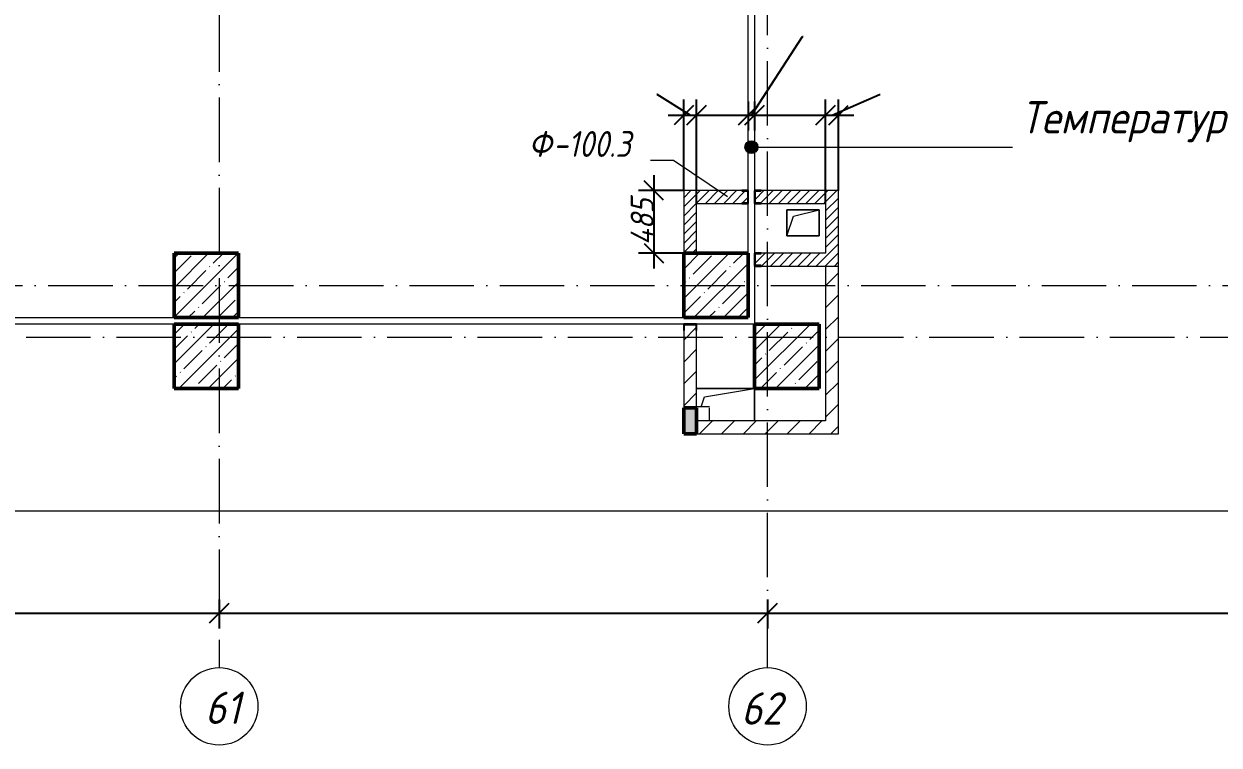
# Model space of a CAD drawing. Header units: millimetres. Extents: x -356862 to 418287, y 0 to 839748.
# Drawn here: x -87415 to -78151, y 584386 to 589974 of the extents above; entities that cross this region are included whole.
import ezdxf

# ---------------------------------------------------------------- set-up
doc = ezdxf.new("R2010")
doc.units = ezdxf.units.MM
doc.linetypes.add('200_ШТРИХ__ш1_п0_6__2_', pattern=[160, 100, -60])
doc.linetypes.add('50_200_ШТРИХ_1Т_ш5_п1_п1_', pattern=[700, 500, -100, 0, -100])
for name, color, linetype, lineweight in [('0-1', 7, 'Continuous', 5), ('A-____-____-DIMS', 7, 'Continuous', 9), ('A-DETL-GENF-OTLN', 7, 'Continuous', 9), ('A-FLOR-____-OTLN', 7, 'Continuous', 9), ('A-GENM-____-IDEN', 7, 'Continuous', 9), ('A-GENM-____-MCUT', 7, 'Continuous', 25), ('A-GENM-____-OTLN', 7, 'Continuous', 9), ('A-GENM-____-OTLN-1', 7, 'Continuous', 25), ('A-WALL-FNSH-MCUT-1', 7, 'Continuous', 9), ('G-____-____-TEXT', 7, 'Continuous', 9), ('S-COLS-____-MCUT', 7, 'Continuous', 50), ('S-COLS-____-OTLN', 7, 'Continuous', 9), ('S-GRID-____-IDEN', 7, 'Continuous', 9), ('S-GRID-____-OTLN-1', 7, '50_200_ШТРИХ_1Т_ш5_п1_п1_', 9)]:
    doc.layers.add(name, color=color, linetype=linetype, lineweight=lineweight)
for name, color, linetype, lineweight, true_color in [('A-DETL-____-MBND-1', 7, '200_ШТРИХ__ш1_п0_6__2_', 9, 0x000000), ('A-WALL-____-PATT-4', 9, 'Continuous', 9, 0x808080), ('A-WALL-____-PATT-5', 7, 'Continuous', 9, 0x000000), ('A-WALL-FNSH-MCUT-2', 7, 'Continuous', 13, 0x000000), ('S-COLS-____-MCUT-1', 7, 'Continuous', 50, 0x000000), ('S-COLS-____-OTLN-1', 7, 'Continuous', 9, 0x000000)]:
    doc.layers.add(name, color=color, linetype=linetype, lineweight=lineweight, true_color=true_color)
doc.layers.get('0-1').off()
doc.styles.add('ISOCPEUR_I', font='isocpeui.ttf', dxfattribs={"width": 0.9, "height": 2.5})
doc.styles.add('ISOCPEUR_I_12', font='isocpeui.ttf', dxfattribs={"width": 0.9, "height": 180})
doc.styles.add('ISOCPEUR_I_14', font='isocpeui.ttf', dxfattribs={"width": 0.9, "height": 180})
doc.styles.add('ISOCPEUR_I_2', font='isocpeui.ttf', dxfattribs={"width": 0.85, "height": 2.3})
doc.dimstyles.new('ISO-1_8_0_9К_СРЕДНИЙ_Кладочные_6', dxfattribs={"dimscale": 304.8, "dimtxt": 179.276612, "dimasz": 0.492126, "dimexe": 0.393701, "dimexo": 0, "dimgap": 0, "dimtad": 1, "dimdec": 3, "dimrnd": 0.001, "dimdsep": 46, "dimtxsty": 'ISOCPEUR_I_14', "dimblk1": 'OBLIQUE', "dimblk2": 'OBLIQUE', "dimsah": 1, "dimcen": 0.09, "dimdle": 0.393701, "dimazin": 0, "dimtfac": 1, "dimtdec": 4, "dimtix": 1, "dimtmove": 0, "dimatfit": 3, "dimfxl": 1, "dimtvp": 1, "dimtolj": 1, "dimtzin": 0, "dimarcsym": 2})
doc.dimstyles.new('ISO-2_5_0_9К_БОЛЬШОЙ_ОСИ', dxfattribs={"dimscale": 304.8, "dimtxt": 248.995294, "dimasz": 0.492126, "dimexe": 0.393701, "dimexo": 0, "dimgap": 0, "dimtad": 1, "dimdec": 0, "dimzin": 0, "dimdsep": 46, "dimtxsty": 'ISOCPEUR_I', "dimblk1": 'OBLIQUE', "dimblk2": 'OBLIQUE', "dimsah": 1, "dimcen": 0.09, "dimdle": 0.393701, "dimazin": 0, "dimtfac": 1, "dimtdec": 4, "dimtix": 1, "dimtmove": 0, "dimatfit": 3, "dimfxl": 1, "dimtvp": 1, "dimtolj": 1, "dimtzin": 0, "dimarcsym": 2})
doc.dimstyles.new('ISO-2_5_0_9К_БОЛЬШОЙ_ОСИ_1', dxfattribs={"dimscale": 304.8, "dimtxt": 248.995294, "dimasz": 0.492126, "dimexe": 0.393701, "dimexo": 0, "dimgap": 0, "dimtad": 1, "dimdec": 0, "dimzin": 0, "dimdsep": 46, "dimtxsty": 'ISOCPEUR_I', "dimblk1": 'OBLIQUE', "dimblk2": 'OBLIQUE', "dimsah": 1, "dimcen": 0.09, "dimdle": 0.393701, "dimazin": 0, "dimtfac": 1, "dimtdec": 4, "dimtix": 1, "dimtmove": 1, "dimatfit": 3, "dimfxl": 1, "dimtvp": 1, "dimtolj": 1, "dimtzin": 0, "dimarcsym": 2})
pattern_1 = [(45, (-175000.74, 544716.51), (-84.85281, 84.85281), [])]
pattern_2 = [(45, (-175000.736, 544716.51), (-35.35534, 35.35534), [])]

# ---------------------------------------------------------------- blocks, each defined once
blk = doc.blocks.new('Перемычка над витражем_2025_02_04_ifc-1-АР1_Кладочный план 1 этажа в осях 1-64_Ю-ЯЯ')
at = {"layer": 'A-DETL-____-MBND-1'}
for p, q in [((92900, 42291.1), (92800, 42291)), ((92900, 42181), (92900, 42291.1))]:
    blk.add_line(p, q, dxfattribs=at)
blk = doc.blocks.new('BSC_Колонна _Прямоугольная - 500х500-V46-АР1_Кладочный план 1 этажа в осях 1-64_Ю-ЯЯ')
at = {"layer": 'S-COLS-____-OTLN'}
h = blk.add_hatch(dxfattribs=at)
h.set_pattern_fill('FP_46', color=256, style=0, pattern_type=2)
h.set_pattern_definition([(45, (-89000, -42681.04), (-114.04925, 114.04925), []), (45, (-88885.95, -42681.04), (-114.04925, 114.04925), [201.613, -40.323, 3.353, -36.97])])
h.paths.add_polyline_path([(-250, -250), (250, -250), (250, 250), (-250, 250)], flags=0)
at = {"layer": 'S-COLS-____-MCUT'}
for p, q in [((250, 250), (-250, 250)), ((-250, 250), (-250, -250)), ((250, -250), (250, 250)), ((-250, -250), (250, -250))]:
    blk.add_line(p, q, dxfattribs=at)
blk = doc.blocks.new('BSC_Колонна _Прямоугольная - 500х500-V149-АР1_Кладочный план 1 этажа в осях 1-64_Ю-ЯЯ')
at = {"layer": 'S-COLS-____-OTLN'}
h = blk.add_hatch(dxfattribs=at)
h.set_pattern_fill('FP_153', color=256, style=0, pattern_type=2)
h.set_pattern_definition([(45, (-93500, -42681.04), (-114.04925, 114.04925), []), (45, (-93385.95, -42681.04), (-114.04925, 114.04925), [201.613, -40.323, 3.353, -36.97])])
h.paths.add_polyline_path([(-250, -250), (250, -250), (250, 250), (-250, 250), (-250, 13.6)], flags=0)
at = {"layer": 'S-COLS-____-MCUT'}
for p, q in [((250, 250), (-250, 250)), ((-250, 250), (-250, -250)), ((250, -250), (250, 250)), ((-250, -250), (250, -250))]:
    blk.add_line(p, q, dxfattribs=at)
blk = doc.blocks.new('BSC_Колонна _Прямоугольная - 500х500-V153-АР1_Кладочный план 1 этажа в осях 1-64_Ю-ЯЯ')
at = {"layer": 'S-COLS-____-OTLN'}
h = blk.add_hatch(dxfattribs=at)
h.set_pattern_fill('FP_157', color=256, style=0, pattern_type=2)
h.set_pattern_definition([(45, (-89000, -43231.04), (-114.04925, 114.04925), []), (45, (-88885.95, -43231.04), (-114.04925, 114.04925), [201.613, -40.323, 3.353, -36.97])])
h.paths.add_polyline_path([(-250, -250), (250, -250), (250, 250), (-250, 250)], flags=0)
at = {"layer": 'S-COLS-____-MCUT'}
for p, q in [((250, 250), (-250, 250)), ((-250, 250), (-250, -250)), ((250, -250), (250, 250)), ((-250, -250), (250, -250))]:
    blk.add_line(p, q, dxfattribs=at)
blk = doc.blocks.new('BSC_Колонна _Прямоугольная - 500х500-V154-АР1_Кладочный план 1 этажа в осях 1-64_Ю-ЯЯ')
at = {"layer": 'S-COLS-____-OTLN'}
h = blk.add_hatch(dxfattribs=at)
h.set_pattern_fill('FP_158', color=256, style=0, pattern_type=2)
h.set_pattern_definition([(45, (-92950, -43231.04), (-114.04925, 114.04925), []), (45, (-92835.95, -43231.04), (-114.04925, 114.04925), [201.613, -40.323, 3.353, -36.97])])
h.paths.add_polyline_path([(-250, -250), (250, -250), (250, 250), (-250, 250)], flags=0)
at = {"layer": 'S-COLS-____-MCUT'}
for p, q in [((250, 250), (-250, 250)), ((-250, 250), (-250, -250)), ((250, -250), (250, 250)), ((-250, -250), (250, -250))]:
    blk.add_line(p, q, dxfattribs=at)
blk = doc.blocks.new('154_Фахверк_СКБ_Швеллер - Тип_100_3600-27825154-АР1_Кладочный план 1 этажа в осях 1-64_Ю-ЯЯ')
at = {"layer": 'A-GENM-____-MCUT'}
for p, q in [((175, 50), (125, 50)), ((125, 50), (125, -50)), ((128, 47), (175, 47)), ((128, -47), (128, 47)), ((175, 47), (175, 50)), ((125, -50), (175, -50)), ((175, -47), (128, -47)), ((175, -50), (175, -47))]:
    blk.add_line(p, q, dxfattribs=at)
blk = doc.blocks.new('154_Фахверк_СКБ_Швеллер - Тип_100_4010-27736299-АР1_Кладочный план 1 этажа в осях 1-64_Ю-ЯЯ')
at = {"layer": 'A-GENM-____-MCUT'}
for p, q in [((175, 50), (125, 50)), ((125, 50), (125, -50)), ((128, 47), (175, 47)), ((128, -47), (128, 47)), ((175, 47), (175, 50)), ((125, -50), (175, -50)), ((175, -47), (128, -47)), ((175, -50), (175, -47))]:
    blk.add_line(p, q, dxfattribs=at)
blk = doc.blocks.new('AR_Отверстие прямоугольное _в плите_ - AR_Отверстие прямоугольное _в плите_-V188-АР1_Кладочный план 1 этажа в осях 1-64_Ю-ЯЯ')
at = {"layer": 'A-GENM-____-OTLN'}
for p, q in [((125, 100), (-125, 100)), ((-125, 100), (-125, -100)), ((-75, 50), (125, 100)), ((125, -100), (125, 100)), ((-125, -100), (-75, 50)), ((-125, -100), (125, -100))]:
    blk.add_line(p, q, dxfattribs=at)
blk = doc.blocks.new('AR_Отверстие прямоугольное _в плите_ - AR_Отверстие прямоугольное _в плите_-30552830-АР1_Кладочный план 1 этажа в осях 1-64_Ю-ЯЯ')
at = {"layer": 'A-GENM-____-OTLN'}
for p, q in [((225, 125), (-225, 125)), ((-162.5, 62.5), (225, 125)), ((225, -125), (225, 125)), ((-188.3, -15), (-162.5, 62.5))]:
    blk.add_line(p, q, dxfattribs=at)
blk = doc.blocks.new('BSC_Колонна _Прямоугольная1 - 200х100 _металл_-35572301-АР1_Кладочный план 1 этажа в осях 1-64_Ю-ЯЯ')
at = {"layer": 'S-COLS-____-OTLN-1'}
blk.add_hatch(color=256, dxfattribs=at).paths.add_polyline_path([(100, -50), (100, 50), (-100, 50), (-100, -50)], flags=0)
at = {"layer": 'S-COLS-____-MCUT-1'}
for p, q in [((100, 50), (-100, 50)), ((-100, 50), (-100, -50)), ((100, -50), (100, 50)), ((-100, -50), (100, -50))]:
    blk.add_line(p, q, dxfattribs=at)
blk = doc.blocks.new('DET_L_Линия разрыва - М100-27489994-АР1_Кладочный план 1 этажа в осях 1-64_Ю-ЯЯ')
at = {"layer": 'A-DETL-GENF-OTLN'}
blk.add_line((32300, 0), (16450, 0), dxfattribs=at)
blk = doc.blocks.new('Ось сетки - Круг_Ø6_00__ISO-2_5_0_9K_-25732049-АР1_Кладочный план 1 этажа в осях 1-64_Ю-ЯЯ')
at = {"layer": 'S-GRID-____-IDEN'}
blk.add_circle((0, 0), 3, dxfattribs=at)
blk = doc.blocks.new('_Oblique')
at = {"color": 0, "linetype": 'ByBlock', "lineweight": -2}
blk.add_line((-0.5, -0.5), (0.5, 0.5), dxfattribs=at)
blk = doc.blocks.new('*D12850')
at = {"layer": 'A-____-____-DIMS', "color": 0, "lineweight": -2, "transparency": 16777216}
for p, q in [((-82532, 588802.6), (-82532, 588077.6)), ((-82300.7, 588682.6), (-82652, 588682.6)), ((-82300.7, 588197.6), (-82652, 588197.6))]:
    blk.add_line(p, q, dxfattribs=at)
at = {"layer": 'Defpoints', "color": 0, "transparency": 16777216}
for p in [(-82300.7, 588682.6), (-82532, 588197.6), (-82300.7, 588197.6)]:
    blk.add_point(p, dxfattribs=at)
at = {"layer": 'A-____-____-DIMS', "color": 0, "lineweight": -2, "transparency": 16777216, "xscale": 150, "yscale": 150, "zscale": 150}
for p, rotation in [((-82532, 588682.6), 90), ((-82532, 588197.6), 270)]:
    blk.add_blockref('_Oblique', p, dxfattribs=dict(at, rotation=rotation))
at = {"layer": 'A-____-____-DIMS', "color": 0, "transparency": 16777216, "insert": (-82622, 588440.1), "char_height": 180, "width": 426.127, "attachment_point": 5, "rotation": 90, "style": 'ISOCPEUR_I_14'}
blk.add_mtext('\\A1;485', dxfattribs=at)
blk = doc.blocks.new('*D13186')
at = {"layer": 'A-____-____-DIMS', "color": 0, "lineweight": -2, "transparency": 16777216}
for p, q in [((-91850.7, 585513.9), (-91850.7, 585287.9)), ((-85900.7, 585513.9), (-85900.7, 585287.9)), ((-91970.7, 585407.9), (-85780.7, 585407.9))]:
    blk.add_line(p, q, dxfattribs=at)
at = {"layer": 'Defpoints', "color": 0, "transparency": 16777216}
for p in [(-91850.7, 585513.9), (-85900.7, 585513.9), (-85900.7, 585407.9)]:
    blk.add_point(p, dxfattribs=at)
at = {"layer": 'A-____-____-DIMS', "color": 0, "lineweight": -2, "transparency": 16777216, "xscale": 150, "yscale": 150, "zscale": 150, "rotation": 180}
blk.add_blockref('_Oblique', (-91850.7, 585407.9), dxfattribs=at)
at = {"layer": 'A-____-____-DIMS', "color": 0, "lineweight": -2, "transparency": 16777216, "xscale": 150, "yscale": 150, "zscale": 150}
blk.add_blockref('_Oblique', (-85900.7, 585407.9), dxfattribs=at)
at = {"layer": 'A-____-____-DIMS', "color": 0, "transparency": 16777216, "insert": (-88875.7, 585409.1), "char_height": 2.5, "width": 758.478, "attachment_point": 5, "style": 'ISOCPEUR_I'}
blk.add_mtext('\\A1;5950', dxfattribs=at)
blk = doc.blocks.new('*D13187')
at = {"layer": 'A-____-____-DIMS', "color": 0, "lineweight": -2, "transparency": 16777216}
for p, q in [((-85900.7, 585513.9), (-85900.7, 585287.9)), ((-81650.7, 585513.9), (-81650.7, 585287.9)), ((-86020.7, 585407.9), (-81530.7, 585407.9))]:
    blk.add_line(p, q, dxfattribs=at)
at = {"layer": 'Defpoints', "color": 0, "transparency": 16777216}
for p in [(-85900.7, 585513.9), (-81650.7, 585513.9), (-81650.7, 585407.9)]:
    blk.add_point(p, dxfattribs=at)
at = {"layer": 'A-____-____-DIMS', "color": 0, "lineweight": -2, "transparency": 16777216, "xscale": 150, "yscale": 150, "zscale": 150, "rotation": 180}
blk.add_blockref('_Oblique', (-85900.7, 585407.9), dxfattribs=at)
at = {"layer": 'A-____-____-DIMS', "color": 0, "lineweight": -2, "transparency": 16777216, "xscale": 150, "yscale": 150, "zscale": 150}
blk.add_blockref('_Oblique', (-81650.7, 585407.9), dxfattribs=at)
at = {"layer": 'A-____-____-DIMS', "color": 0, "transparency": 16777216, "insert": (-83775.7, 585409.1), "char_height": 2.5, "width": 781.462, "attachment_point": 5, "style": 'ISOCPEUR_I'}
blk.add_mtext('\\A1;4250', dxfattribs=at)
blk = doc.blocks.new('*D13188')
at = {"layer": 'A-____-____-DIMS', "color": 0, "lineweight": -2, "transparency": 16777216}
for p, q in [((-81650.7, 585513.9), (-81650.7, 585287.9)), ((-73850.7, 585513.9), (-73850.7, 585287.9)), ((-81770.7, 585407.9), (-73730.7, 585407.9))]:
    blk.add_line(p, q, dxfattribs=at)
at = {"layer": 'Defpoints', "color": 0, "transparency": 16777216}
for p in [(-81650.7, 585513.9), (-73850.7, 585513.9), (-73850.7, 585407.9)]:
    blk.add_point(p, dxfattribs=at)
at = {"layer": 'A-____-____-DIMS', "color": 0, "lineweight": -2, "transparency": 16777216, "xscale": 150, "yscale": 150, "zscale": 150, "rotation": 180}
blk.add_blockref('_Oblique', (-81650.7, 585407.9), dxfattribs=at)
at = {"layer": 'A-____-____-DIMS', "color": 0, "lineweight": -2, "transparency": 16777216, "xscale": 150, "yscale": 150, "zscale": 150}
blk.add_blockref('_Oblique', (-73850.7, 585407.9), dxfattribs=at)
at = {"layer": 'A-____-____-DIMS', "color": 0, "transparency": 16777216, "insert": (-77750.7, 585409.1), "char_height": 2.5, "width": 758.478, "attachment_point": 5, "style": 'ISOCPEUR_I'}
blk.add_mtext('\\A1;7800', dxfattribs=at)
blk = doc.blocks.new('*D13189')
at = {"layer": 'A-____-____-DIMS', "color": 0, "lineweight": -2, "transparency": 16777216}
for p, q in [((-82505.3, 589427.1), (-82509.2, 589427.1)), ((-82250.7, 589267.2), (-82505.3, 589427.1)), ((-82300.7, 588682.6), (-82300.7, 589387.2)), ((-82200.7, 588582.6), (-82200.7, 589387.2)), ((-82420.7, 589267.2), (-82080.7, 589267.2))]:
    blk.add_line(p, q, dxfattribs=at)
at = {"layer": 'Defpoints', "color": 0, "transparency": 16777216}
for p in [(-82200.7, 589267.2), (-82300.7, 588682.6), (-82200.7, 588582.6)]:
    blk.add_point(p, dxfattribs=at)
at = {"layer": 'A-____-____-DIMS', "color": 0, "lineweight": -2, "transparency": 16777216, "xscale": 150, "yscale": 150, "zscale": 150, "rotation": 180}
blk.add_blockref('_Oblique', (-82300.7, 589267.2), dxfattribs=at)
at = {"layer": 'A-____-____-DIMS', "color": 0, "lineweight": -2, "transparency": 16777216, "xscale": 150, "yscale": 150, "zscale": 150}
blk.add_blockref('_Oblique', (-82200.7, 589267.2), dxfattribs=at)
at = {"layer": 'A-____-____-DIMS', "color": 0, "transparency": 16777216, "insert": (-83016.7, 589430.5), "char_height": 2.5, "width": 511.398, "attachment_point": 1, "line_spacing_factor": 1.149209, "style": 'ISOCPEUR_I'}
blk.add_mtext('\\A1;100', dxfattribs=at)
blk = doc.blocks.new('*D13190')
at = {"layer": 'A-____-____-DIMS', "color": 0, "lineweight": -2, "transparency": 16777216}
for p, q in [((-82200.7, 588582.6), (-82200.7, 589387.2)), ((-81800.7, 589373.3), (-81800.7, 589147.2)), ((-82320.7, 589267.2), (-81680.7, 589267.2))]:
    blk.add_line(p, q, dxfattribs=at)
at = {"layer": 'Defpoints', "color": 0, "transparency": 16777216}
for p in [(-81800.7, 589373.3), (-81800.7, 589267.2), (-82200.7, 588582.6)]:
    blk.add_point(p, dxfattribs=at)
at = {"layer": 'A-____-____-DIMS', "color": 0, "lineweight": -2, "transparency": 16777216, "xscale": 150, "yscale": 150, "zscale": 150, "rotation": 180}
blk.add_blockref('_Oblique', (-82200.7, 589267.2), dxfattribs=at)
at = {"layer": 'A-____-____-DIMS', "color": 0, "lineweight": -2, "transparency": 16777216, "xscale": 150, "yscale": 150, "zscale": 150}
blk.add_blockref('_Oblique', (-81800.7, 589267.2), dxfattribs=at)
at = {"layer": 'A-____-____-DIMS', "color": 0, "transparency": 16777216, "insert": (-82000.7, 589268.4), "char_height": 2.5, "width": 591.843, "attachment_point": 5, "style": 'ISOCPEUR_I'}
blk.add_mtext('\\A1;400', dxfattribs=at)
blk = doc.blocks.new('*D13191')
at = {"layer": 'A-____-____-DIMS', "color": 0, "lineweight": -2, "transparency": 16777216}
for p, q in [((-81775.7, 589267.2), (-81378.9, 589877)), ((-81378.9, 589877), (-81375.8, 589877)), ((-81800.7, 589373.3), (-81800.7, 589147.2)), ((-81750.7, 589373.3), (-81750.7, 589147.2)), ((-81920.7, 589267.2), (-81630.7, 589267.2))]:
    blk.add_line(p, q, dxfattribs=at)
at = {"layer": 'Defpoints', "color": 0, "transparency": 16777216}
for p in [(-81800.7, 589373.3), (-81750.7, 589373.3), (-81750.7, 589267.2)]:
    blk.add_point(p, dxfattribs=at)
at = {"layer": 'A-____-____-DIMS', "color": 0, "lineweight": -2, "transparency": 16777216, "xscale": 150, "yscale": 150, "zscale": 150, "rotation": 180}
blk.add_blockref('_Oblique', (-81800.7, 589267.2), dxfattribs=at)
at = {"layer": 'A-____-____-DIMS', "color": 0, "lineweight": -2, "transparency": 16777216, "xscale": 150, "yscale": 150, "zscale": 150}
blk.add_blockref('_Oblique', (-81750.7, 589267.2), dxfattribs=at)
at = {"layer": 'A-____-____-DIMS', "color": 0, "transparency": 16777216, "insert": (-81378.9, 589880.3), "char_height": 2.5, "width": 379.239, "attachment_point": 1, "line_spacing_factor": 1.149209, "style": 'ISOCPEUR_I'}
blk.add_mtext('\\A1;50', dxfattribs=at)
blk = doc.blocks.new('*D13192')
at = {"layer": 'A-____-____-DIMS', "color": 0, "lineweight": -2, "transparency": 16777216}
for p, q in [((-81750.7, 589373.3), (-81750.7, 589147.2)), ((-81200.7, 588582.6), (-81200.7, 589387.2)), ((-81870.7, 589267.2), (-81080.7, 589267.2))]:
    blk.add_line(p, q, dxfattribs=at)
at = {"layer": 'Defpoints', "color": 0, "transparency": 16777216}
for p in [(-81750.7, 589373.3), (-81200.7, 589267.2), (-81200.7, 588582.6)]:
    blk.add_point(p, dxfattribs=at)
at = {"layer": 'A-____-____-DIMS', "color": 0, "lineweight": -2, "transparency": 16777216, "xscale": 150, "yscale": 150, "zscale": 150, "rotation": 180}
blk.add_blockref('_Oblique', (-81750.7, 589267.2), dxfattribs=at)
at = {"layer": 'A-____-____-DIMS', "color": 0, "lineweight": -2, "transparency": 16777216, "xscale": 150, "yscale": 150, "zscale": 150}
blk.add_blockref('_Oblique', (-81200.7, 589267.2), dxfattribs=at)
at = {"layer": 'A-____-____-DIMS', "color": 0, "transparency": 16777216, "insert": (-81475.7, 589268.4), "char_height": 2.5, "width": 568.858, "attachment_point": 5, "style": 'ISOCPEUR_I'}
blk.add_mtext('\\A1;550', dxfattribs=at)
blk = doc.blocks.new('*D13193')
at = {"layer": 'A-____-____-DIMS', "color": 0, "lineweight": -2, "transparency": 16777216}
for p, q in [((-81200.7, 588582.6), (-81200.7, 589387.2)), ((-81150.7, 589267.2), (-80782.3, 589427.1)), ((-81100.7, 588682.6), (-81100.7, 589387.2)), ((-80782.3, 589427.1), (-80778.4, 589427.1)), ((-81320.7, 589267.2), (-80980.7, 589267.2))]:
    blk.add_line(p, q, dxfattribs=at)
at = {"layer": 'Defpoints', "color": 0, "transparency": 16777216}
for p in [(-81100.7, 589267.2), (-81100.7, 588682.6), (-81200.7, 588582.6)]:
    blk.add_point(p, dxfattribs=at)
at = {"layer": 'A-____-____-DIMS', "color": 0, "lineweight": -2, "transparency": 16777216, "xscale": 150, "yscale": 150, "zscale": 150, "rotation": 180}
blk.add_blockref('_Oblique', (-81200.7, 589267.2), dxfattribs=at)
at = {"layer": 'A-____-____-DIMS', "color": 0, "lineweight": -2, "transparency": 16777216, "xscale": 150, "yscale": 150, "zscale": 150}
blk.add_blockref('_Oblique', (-81100.7, 589267.2), dxfattribs=at)
at = {"layer": 'A-____-____-DIMS', "color": 0, "transparency": 16777216, "insert": (-80782.3, 589430.5), "char_height": 2.5, "width": 511.398, "attachment_point": 1, "line_spacing_factor": 1.149209, "style": 'ISOCPEUR_I'}
blk.add_mtext('\\A1;100', dxfattribs=at)

msp = doc.modelspace()

# ---------------------------------------------------------------- hatches: boundary and pattern name
at = {"layer": 'A-WALL-____-PATT-4'}
h = msp.add_hatch(dxfattribs=at)
h.set_pattern_fill('FP_5', color=256, style=0, pattern_type=2)
h.set_pattern_definition(pattern_2)
h.paths.add_polyline_path([(-82200.7357, 588582.5526), (-81850.7357, 588582.5526), (-81850.7357, 588585.5526), (-81803.7357, 588585.5526), (-81803.7357, 588679.5526), (-81850.7357, 588679.5526), (-81850.7357, 588682.5526), (-82300.7357, 588682.5526), (-82300.7357, 588582.5526), (-82223.4038, 588582.5526)], flags=0)
h = msp.add_hatch(dxfattribs=at)
h.set_pattern_fill('FP_5', color=256, style=0, pattern_type=2)
h.set_pattern_definition(pattern_2)
h.paths.add_polyline_path([(-81339.6716, 588582.5526), (-81200.7357, 588582.5526), (-81200.7357, 588682.5526), (-81700.7357, 588682.5526), (-81700.7357, 588679.5526), (-81747.7357, 588679.5526), (-81747.7357, 588585.5526), (-81700.7357, 588585.5526), (-81700.7357, 588582.5526)], flags=0)
h = msp.add_hatch(dxfattribs=at)
h.set_pattern_fill('FP_5', color=256, style=0, pattern_type=2)
h.set_pattern_definition(pattern_2)
h.paths.add_polyline_path([(-81100.7357, 588197.5526), (-81100.7357, 588682.5526), (-81200.7357, 588682.5526), (-81200.7357, 588197.5526)], flags=0)
h = msp.add_hatch(dxfattribs=at)
h.set_pattern_fill('FP_5', color=256, style=0, pattern_type=2)
h.set_pattern_definition(pattern_2)
h.paths.add_polyline_path([(-82300.7357, 588197.5526), (-82200.7357, 588197.5526), (-82200.7357, 588582.5526), (-82300.7357, 588582.5526)], flags=0)
h = msp.add_hatch(dxfattribs=at)
h.set_pattern_fill('FP_5', color=256, style=0, pattern_type=2)
h.set_pattern_definition(pattern_2)
h.paths.add_polyline_path([(-81100.7357, 588097.5526), (-81100.7357, 588197.5526), (-81700.7357, 588197.5526), (-81700.7357, 588194.5526), (-81747.7357, 588194.5526), (-81747.7357, 588100.5526), (-81700.7357, 588100.5526), (-81700.7357, 588097.5526), (-81339.6716, 588097.5526)], flags=0)
at = {"layer": 'A-WALL-____-PATT-5'}
h = msp.add_hatch(dxfattribs=at)
h.set_pattern_fill('FP_4', color=256, style=0, pattern_type=2)
h.set_pattern_definition(pattern_1)
h.paths.add_polyline_path([(-81100.7357, 586797.5526), (-81100.7357, 588097.5526), (-81200.7357, 588097.5526), (-81200.7357, 586797.5526)], flags=0)
h = msp.add_hatch(dxfattribs=at)
h.set_pattern_fill('FP_4', color=256, style=0, pattern_type=2)
h.set_pattern_definition(pattern_1)
h.paths.add_polyline_path([(-82300.7357, 586997.5526), (-82200.7357, 586997.5526), (-82200.7357, 587597.5526), (-82203.7357, 587597.5526), (-82203.7357, 587644.5526), (-82297.7357, 587644.5526), (-82297.7357, 587597.5526), (-82300.7357, 587597.5526), (-82300.7357, 587411.1033)], flags=0)
h = msp.add_hatch(dxfattribs=at)
h.set_pattern_fill('FP_4', color=256, style=0, pattern_type=2)
h.set_pattern_definition(pattern_1)
h.paths.add_polyline_path([(-81339.6716, 586797.5526), (-81200.7357, 586797.5526), (-81200.7357, 586897.5526), (-82200.7357, 586897.5526), (-82200.7357, 586797.5526)], flags=0)
at = {"layer": 'G-____-____-TEXT'}
h = msp.add_hatch(color=256, dxfattribs=at)
edge = h.paths.add_edge_path(flags=0)
edge.add_arc((-81775.7701, 589018.7622), 50, 0, 360)

# ---------------------------------------------------------------- linework, layer by layer
at = {"layer": 'A-FLOR-____-OTLN'}
for p, q in [((-81800.7357, 588682.5526), (-81800.7357, 591546.5526)), ((-81750.7357, 590997.5526), (-81750.7357, 588682.5526)), ((-81800.7357, 588197.5526), (-81800.7357, 588582.5526)), ((-81750.7357, 588582.5526), (-81750.7357, 588197.5526)), ((-81500.7357, 588532.5526), (-81250.7357, 588532.5526)), ((-81500.7357, 588332.5526), (-81500.7357, 588532.5526)), ((-81250.7357, 588532.5526), (-81250.7357, 588332.5526)), ((-81250.7357, 588332.5526), (-81500.7357, 588332.5526)), ((-81750.7357, 588097.5526), (-81750.7357, 587647.5526)), ((-91600.7357, 587697.5526), (-86250.7357, 587697.5526)), ((-86250.7357, 587647.5526), (-91600.7357, 587647.5526)), ((-85750.7357, 587697.5526), (-82300.7357, 587697.5526)), ((-82300.7357, 587647.5526), (-85750.7357, 587647.5526)), ((-81750.7357, 587647.5526), (-82200.7357, 587647.5526)), ((-82200.7357, 587147.5526), (-81750.7357, 587147.5526)), ((-81750.7357, 587147.5526), (-81750.7357, 586897.5526))]:
    msp.add_line(p, q, dxfattribs=at)
at = {"layer": 'A-GENM-____-IDEN'}
for p, q in [((-82379.7445, 588916.0028), (-82557.419, 588916.0028)), ((-81960.7357, 588632.5526), (-82379.7445, 588916.0028))]:
    msp.add_line(p, q, dxfattribs=at)
at = {"layer": 'A-WALL-FNSH-MCUT-1'}
for p, q in [((-81850.7357, 588682.5526), (-82300.7357, 588682.5526)), ((-82300.7357, 588682.5526), (-82300.7357, 588197.5526)), ((-81100.7357, 588682.5526), (-81700.7357, 588682.5526)), ((-82200.7357, 588582.5526), (-81850.7357, 588582.5526)), ((-82200.7357, 588197.5526), (-82200.7357, 588582.5526)), ((-81700.7357, 588582.5526), (-81200.7357, 588582.5526)), ((-81200.7357, 588582.5526), (-81200.7357, 588197.5526)), ((-81200.7357, 588197.5526), (-81700.7357, 588197.5526)), ((-81700.7357, 588097.5526), (-81100.7357, 588097.5526))]:
    msp.add_line(p, q, dxfattribs=at)
at = {"layer": 'A-WALL-FNSH-MCUT-2'}
for p, q in [((-81100.7357, 586797.5526), (-81100.7357, 588682.5526)), ((-81200.7357, 588097.5526), (-81200.7357, 586897.5526)), ((-82300.7357, 587597.5526), (-82300.7357, 586997.5526)), ((-82200.7357, 586997.5526), (-82200.7357, 587597.5526)), ((-81200.7357, 586897.5526), (-82200.7357, 586897.5526)), ((-82200.7357, 586797.5526), (-81100.7357, 586797.5526))]:
    msp.add_line(p, q, dxfattribs=at)
at = {"layer": 'G-____-____-TEXT'}
msp.add_line((-81775.7701, 589018.7622), (-79753.2162, 589018.7622), dxfattribs=at)
msp.add_circle((-81775.7701, 589018.7622), 50, dxfattribs=at)
at = {"layer": 'S-GRID-____-OTLN-1'}
for p, q in [((-85900.7357, 635609.362), (-85900.7357, 584985.5274)), ((-81650.7357, 584985.5274), (-81650.7357, 635609.362)), ((-100528.4212, 587947.5526), (-71067.4994, 587947.5526)), ((-105600.7357, 587547.5526), (-70926.3291, 587547.5526))]:
    msp.add_line(p, q, dxfattribs=at)

# ---------------------------------------------------------------- block references
at = {"layer": '0-1'}
msp.add_blockref('Перемычка над витражем_2025_02_04_ifc-1-АР1_Кладочный план 1 этажа в осях 1-64_Ю-ЯЯ', (-175000.7357, 544716.5106), dxfattribs=at)
at = {"layer": 'A-DETL-GENF-OTLN'}
msp.add_blockref('DET_L_Линия разрыва - М100-27489994-АР1_Кладочный план 1 этажа в осях 1-64_Ю-ЯЯ', (-105190.7357, 586197.5526), dxfattribs=at)
at = {"layer": 'A-GENM-____-OTLN'}
for name, p in [('AR_Отверстие прямоугольное _в плите_ - AR_Отверстие прямоугольное _в плите_-V188-АР1_Кладочный план 1 этажа в осях 1-64_Ю-ЯЯ', (-81375.7357, 588432.5526)), ('AR_Отверстие прямоугольное _в плите_ - AR_Отверстие прямоугольное _в плите_-30552830-АР1_Кладочный план 1 этажа в осях 1-64_Ю-ЯЯ', (-81975.7357, 587022.5526))]:
    msp.add_blockref(name, p, dxfattribs=at)
at = {"layer": 'A-GENM-____-OTLN-1'}
for name, p, rotation in [('154_Фахверк_СКБ_Швеллер - Тип_100_3600-27825154-АР1_Кладочный план 1 этажа в осях 1-64_Ю-ЯЯ', (-81675.7357, 588632.5526), 180), ('154_Фахверк_СКБ_Швеллер - Тип_100_4010-27736299-АР1_Кладочный план 1 этажа в осях 1-64_Ю-ЯЯ', (-82250.7357, 587772.5526), 270)]:
    msp.add_blockref(name, p, dxfattribs=dict(at, rotation=rotation))
for p in [(-81875.7357, 588632.5526), (-81875.7357, 588147.5526)]:
    msp.add_blockref('154_Фахверк_СКБ_Швеллер - Тип_100_3600-27825154-АР1_Кладочный план 1 этажа в осях 1-64_Ю-ЯЯ', p, dxfattribs=at)
at = {"layer": 'S-COLS-____-OTLN'}
for name, p in [('BSC_Колонна _Прямоугольная - 500х500-V153-АР1_Кладочный план 1 этажа в осях 1-64_Ю-ЯЯ', (-86000.7357, 587947.5526)), ('BSC_Колонна _Прямоугольная - 500х500-V154-АР1_Кладочный план 1 этажа в осях 1-64_Ю-ЯЯ', (-82050.7357, 587947.5526)), ('BSC_Колонна _Прямоугольная - 500х500-V46-АР1_Кладочный план 1 этажа в осях 1-64_Ю-ЯЯ', (-86000.7357, 587397.5526)), ('BSC_Колонна _Прямоугольная - 500х500-V149-АР1_Кладочный план 1 этажа в осях 1-64_Ю-ЯЯ', (-81500.7357, 587397.5526))]:
    msp.add_blockref(name, p, dxfattribs=at)
at = {"layer": 'S-COLS-____-OTLN', "rotation": 269.999999999999}
msp.add_blockref('BSC_Колонна _Прямоугольная1 - 200х100 _металл_-35572301-АР1_Кладочный план 1 этажа в осях 1-64_Ю-ЯЯ', (-82250.7357, 586897.5526), dxfattribs=at)
at = {"layer": 'S-GRID-____-IDEN', "xscale": 99.99999999999993, "yscale": 99.99999999999993, "zscale": 99.99999999999993, "rotation": 180}
msp.add_blockref('Ось сетки - Круг_Ø6_00__ISO-2_5_0_9K_-25732049-АР1_Кладочный план 1 этажа в осях 1-64_Ю-ЯЯ', (-85900.7357, 584685.5274), dxfattribs=at)
at = {"layer": 'S-GRID-____-IDEN', "xscale": 99.99999999999993, "yscale": 99.99999999999993, "zscale": 99.99999999999993}
msp.add_blockref('Ось сетки - Круг_Ø6_00__ISO-2_5_0_9K_-25732049-АР1_Кладочный план 1 этажа в осях 1-64_Ю-ЯЯ', (-81650.7357, 584685.5274), dxfattribs=at)

# ---------------------------------------------------------------- texts
at = {"layer": 'A-GENM-____-IDEN', "char_height": 200, "attachment_point": 1, "style": 'ISOCPEUR_I_2'}
for s, insert, width in [('\\fISOCPEUR|b0|i1|c204|p34|;\\W.9;Ф', (-83503.9757, 589143.1189), 230.886), ('-100.3', (-83313.4757, 589143.1189), 822.531375)]:
    msp.add_mtext(s, dxfattribs=dict(at, insert=insert, width=width))
at = {"layer": 'G-____-____-TEXT', "insert": (-79687.7319, 589374.6164), "char_height": 250, "width": 2763.416813, "attachment_point": 1, "style": 'ISOCPEUR_I_12'}
msp.add_mtext('Температурный', dxfattribs=at)
at = {"layer": 'S-GRID-____-IDEN', "char_height": 250, "attachment_point": 1, "style": 'ISOCPEUR_I_12'}
for s, insert, width in [('61', (-86011.2574, 584799.4611), 346.329), ('62', (-81855.664, 584794.302), 404.0505)]:
    msp.add_mtext(s, dxfattribs=dict(at, insert=insert, width=width))

# ---------------------------------------------------------------- dimensions: what is measured, and where the dimension line sits
at = {"layer": 'A-____-____-DIMS'}
for base, p1, p2, override, picture, middle in [((-81750.7357, 589267.1915), (-81800.7357, 589373.2575), (-81750.7357, 589373.2575), {"dimpost": '<>', "dimfxl": 50}, '*D13191', (-81378.938, 589877.0033)), ((-82200.7357, 589267.1915), (-82300.7357, 588682.5526), (-82200.7357, 588582.5526), {"dimpost": '<>', "dimfxl": 141.421356}, '*D13189', (-82505.3107, 589427.1388)), ((-81100.7357, 589267.1915), (-81200.7357, 588582.5526), (-81100.7357, 588682.5526), {"dimpost": '<>', "dimfxl": 141.421356}, '*D13193', (-80782.264, 589427.1388))]:
    dim = msp.add_linear_dim(base=base, p1=p1, p2=p2, dimstyle='ISO-2_5_0_9К_БОЛЬШОЙ_ОСИ_1', override=override, dxfattribs=at)
    dim.commit()
    dim.dimension.update_dxf_attribs({"geometry": picture, "text_midpoint": middle, "dimtype": 160})
for base, p1, p2, override, picture, middle in [((-81800.7357, 589267.1915), (-82200.7357, 588582.5526), (-81800.7357, 589373.2575), {"dimpost": '<>', "dimfxl": 886.1232}, '*D13190', (-82000.7357, 589268.4415)), ((-81200.7357, 589267.1915), (-81750.7357, 589373.2575), (-81200.7357, 588582.5526), {"dimpost": '<>', "dimfxl": 963.17928}, '*D13192', (-81475.7357, 589268.4415)), ((-85900.7357, 585407.8811), (-91850.7357, 585513.9472), (-85900.7357, 585513.9472), {"dimpost": '<>', "dimfxl": 5950}, '*D13186', (-88875.7357, 585409.1311)), ((-81650.7357, 585407.8811), (-85900.7357, 585513.9472), (-81650.7357, 585513.9472), {"dimpost": '<>', "dimfxl": 4250}, '*D13187', (-83775.7357, 585409.1311)), ((-73850.7357, 585407.8811), (-81650.7357, 585513.9472), (-73850.7357, 585513.9472), {"dimpost": '<>', "dimfxl": 7800}, '*D13188', (-77750.7357, 585409.1472))]:
    dim = msp.add_linear_dim(base=base, p1=p1, p2=p2, dimstyle='ISO-2_5_0_9К_БОЛЬШОЙ_ОСИ', override=override, dxfattribs=at)
    dim.commit()
    dim.dimension.update_dxf_attribs({"geometry": picture, "text_midpoint": middle})
dim = msp.add_linear_dim(base=(-82532.0137, 588197.5526), p1=(-82300.7357, 588682.5526), p2=(-82300.7357, 588197.5526), angle=90, dimstyle='ISO-1_8_0_9К_СРЕДНИЙ_Кладочные_6', override={"dimpost": '<>', "dimfxl": 485}, dxfattribs=at)
dim.commit()
dim.dimension.update_dxf_attribs({"geometry": '*D12850', "text_midpoint": (-82622.0137, 588440.0526)})

doc.saveas('drawing.dxf')
